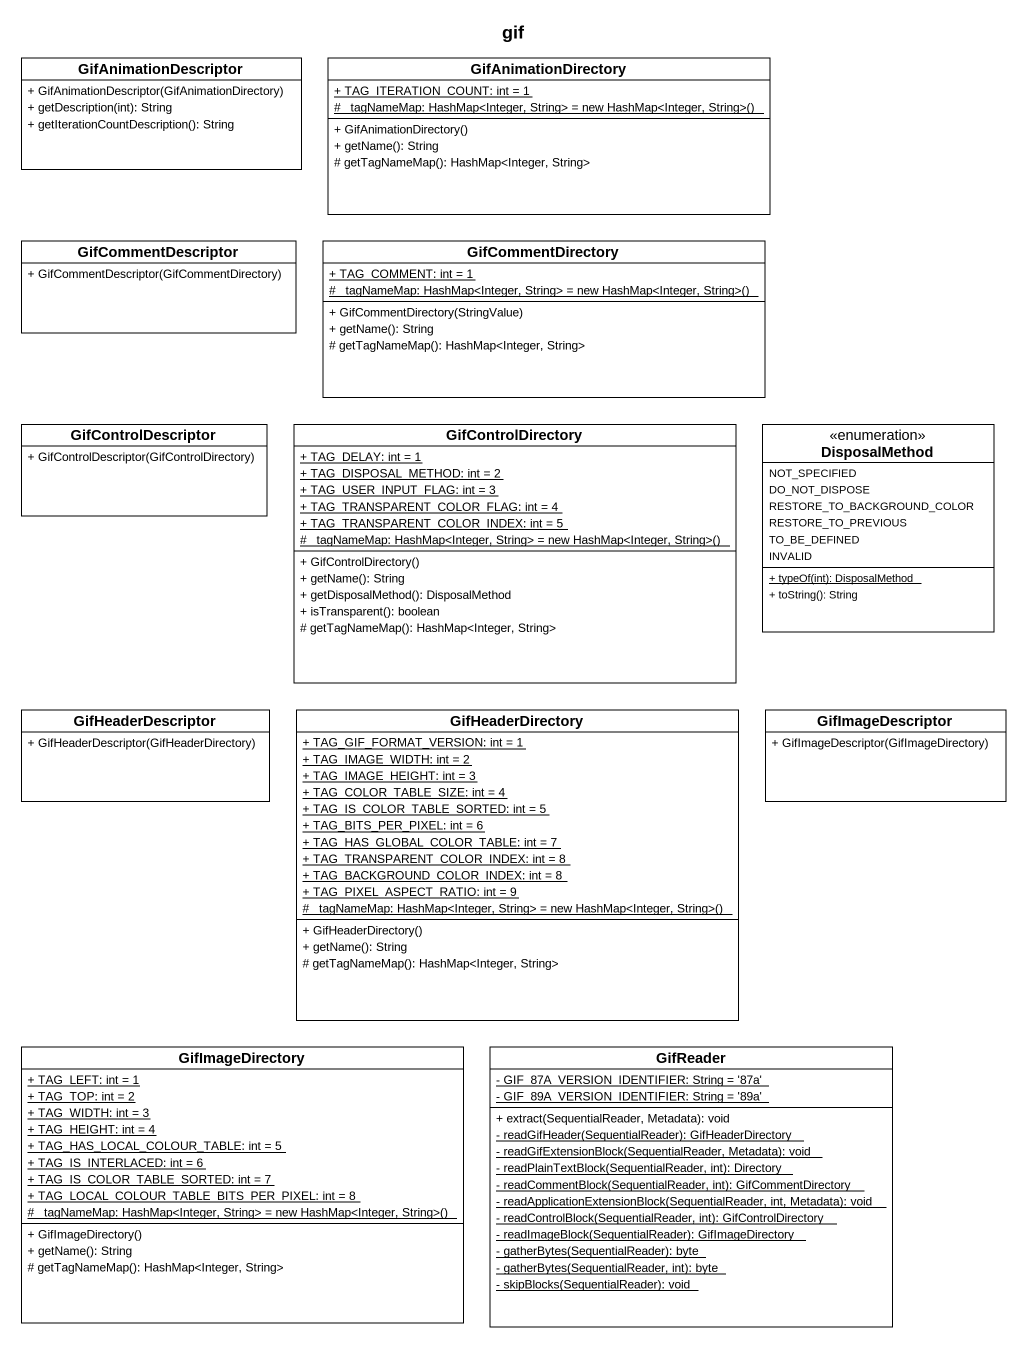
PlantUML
@startuml
title gif
hide circle
hide empty members
skinparam classAttributeIconSize 0
class GifAnimationDescriptor {
  + GifAnimationDescriptor(GifAnimationDirectory)
  + getDescription(int): String
  + getIterationCountDescription(): String
}
class GifAnimationDirectory {
  {static} + TAG_ITERATION_COUNT: int = 1
  {static} {field} # _tagNameMap: HashMap<Integer, String> = new HashMap<Integer, String>()
  + GifAnimationDirectory()
  + getName(): String
  # getTagNameMap(): HashMap<Integer, String>
}
class GifCommentDescriptor {
  + GifCommentDescriptor(GifCommentDirectory)
}
class GifCommentDirectory {
  {static} + TAG_COMMENT: int = 1
  {static} {field} # _tagNameMap: HashMap<Integer, String> = new HashMap<Integer, String>()
  + GifCommentDirectory(StringValue)
  + getName(): String
  # getTagNameMap(): HashMap<Integer, String>
}
class GifControlDescriptor {
  + GifControlDescriptor(GifControlDirectory)
}
class GifControlDirectory {
  {static} + TAG_DELAY: int = 1
  {static} + TAG_DISPOSAL_METHOD: int = 2
  {static} + TAG_USER_INPUT_FLAG: int = 3
  {static} + TAG_TRANSPARENT_COLOR_FLAG: int = 4
  {static} + TAG_TRANSPARENT_COLOR_INDEX: int = 5
  {static} {field} # _tagNameMap: HashMap<Integer, String> = new HashMap<Integer, String>()
  + GifControlDirectory()
  + getName(): String
  + getDisposalMethod(): DisposalMethod
  + isTransparent(): boolean
  # getTagNameMap(): HashMap<Integer, String>
}
enum DisposalMethod {
  NOT_SPECIFIED
  DO_NOT_DISPOSE
  RESTORE_TO_BACKGROUND_COLOR
  RESTORE_TO_PREVIOUS
  TO_BE_DEFINED
  INVALID
  {static} + typeOf(int): DisposalMethod
  + toString(): String
}
class GifHeaderDescriptor {
  + GifHeaderDescriptor(GifHeaderDirectory)
}
class GifHeaderDirectory {
  {static} + TAG_GIF_FORMAT_VERSION: int = 1
  {static} + TAG_IMAGE_WIDTH: int = 2
  {static} + TAG_IMAGE_HEIGHT: int = 3
  {static} + TAG_COLOR_TABLE_SIZE: int = 4
  {static} + TAG_IS_COLOR_TABLE_SORTED: int = 5
  {static} + TAG_BITS_PER_PIXEL: int = 6
  {static} + TAG_HAS_GLOBAL_COLOR_TABLE: int = 7
  {static} + TAG_TRANSPARENT_COLOR_INDEX: int = 8
  {static} + TAG_BACKGROUND_COLOR_INDEX: int = 8
  {static} + TAG_PIXEL_ASPECT_RATIO: int = 9
  {static} {field} # _tagNameMap: HashMap<Integer, String> = new HashMap<Integer, String>()
  + GifHeaderDirectory()
  + getName(): String
  # getTagNameMap(): HashMap<Integer, String>
}
class GifImageDescriptor {
  + GifImageDescriptor(GifImageDirectory)
}
class GifImageDirectory {
  {static} + TAG_LEFT: int = 1
  {static} + TAG_TOP: int = 2
  {static} + TAG_WIDTH: int = 3
  {static} + TAG_HEIGHT: int = 4
  {static} + TAG_HAS_LOCAL_COLOUR_TABLE: int = 5
  {static} + TAG_IS_INTERLACED: int = 6
  {static} + TAG_IS_COLOR_TABLE_SORTED: int = 7
  {static} + TAG_LOCAL_COLOUR_TABLE_BITS_PER_PIXEL: int = 8
  {static} {field} # _tagNameMap: HashMap<Integer, String> = new HashMap<Integer, String>()
  + GifImageDirectory()
  + getName(): String
  # getTagNameMap(): HashMap<Integer, String>
}
class GifReader {
  {static} - GIF_87A_VERSION_IDENTIFIER: String = '87a'
  {static} - GIF_89A_VERSION_IDENTIFIER: String = '89a'
  + extract(SequentialReader, Metadata): void
  {static} - readGifHeader(SequentialReader): GifHeaderDirectory
  {static} - readGifExtensionBlock(SequentialReader, Metadata): void
  {static} - readPlainTextBlock(SequentialReader, int): Directory
  {static} - readCommentBlock(SequentialReader, int): GifCommentDirectory
  {static} - readApplicationExtensionBlock(SequentialReader, int, Metadata): void
  {static} - readControlBlock(SequentialReader, int): GifControlDirectory
  {static} - readImageBlock(SequentialReader): GifImageDirectory
  {static} - gatherBytes(SequentialReader): byte
  {static} - gatherBytes(SequentialReader, int): byte
  {static} - skipBlocks(SequentialReader): void
}
@enduml
